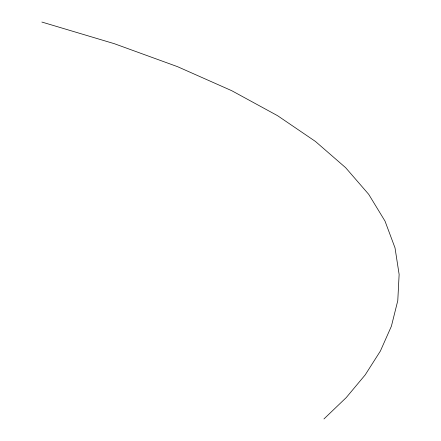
<?xml version="1.0" encoding="UTF-8"?>
<svg xmlns="http://www.w3.org/2000/svg" width="441" height="441" viewBox="0 0 441 441"><rect width="100%" height="100%" fill="white"/><g stroke="black" fill="none" stroke-linecap="round" stroke-linejoin="round"><path stroke-width="0.66" d="M323.948 418.95L346.24 397.589L365.198 374.889L380.39 351.036L391.393 326.219L397.782 300.63L399.133 274.456L395.02 247.886L385.015 221.106L368.693 194.31L345.634 167.679L315.403 141.412L277.582 115.691L231.745 90.703L177.464 66.641L114.313 43.692L41.867 22.05"/></g></svg>
